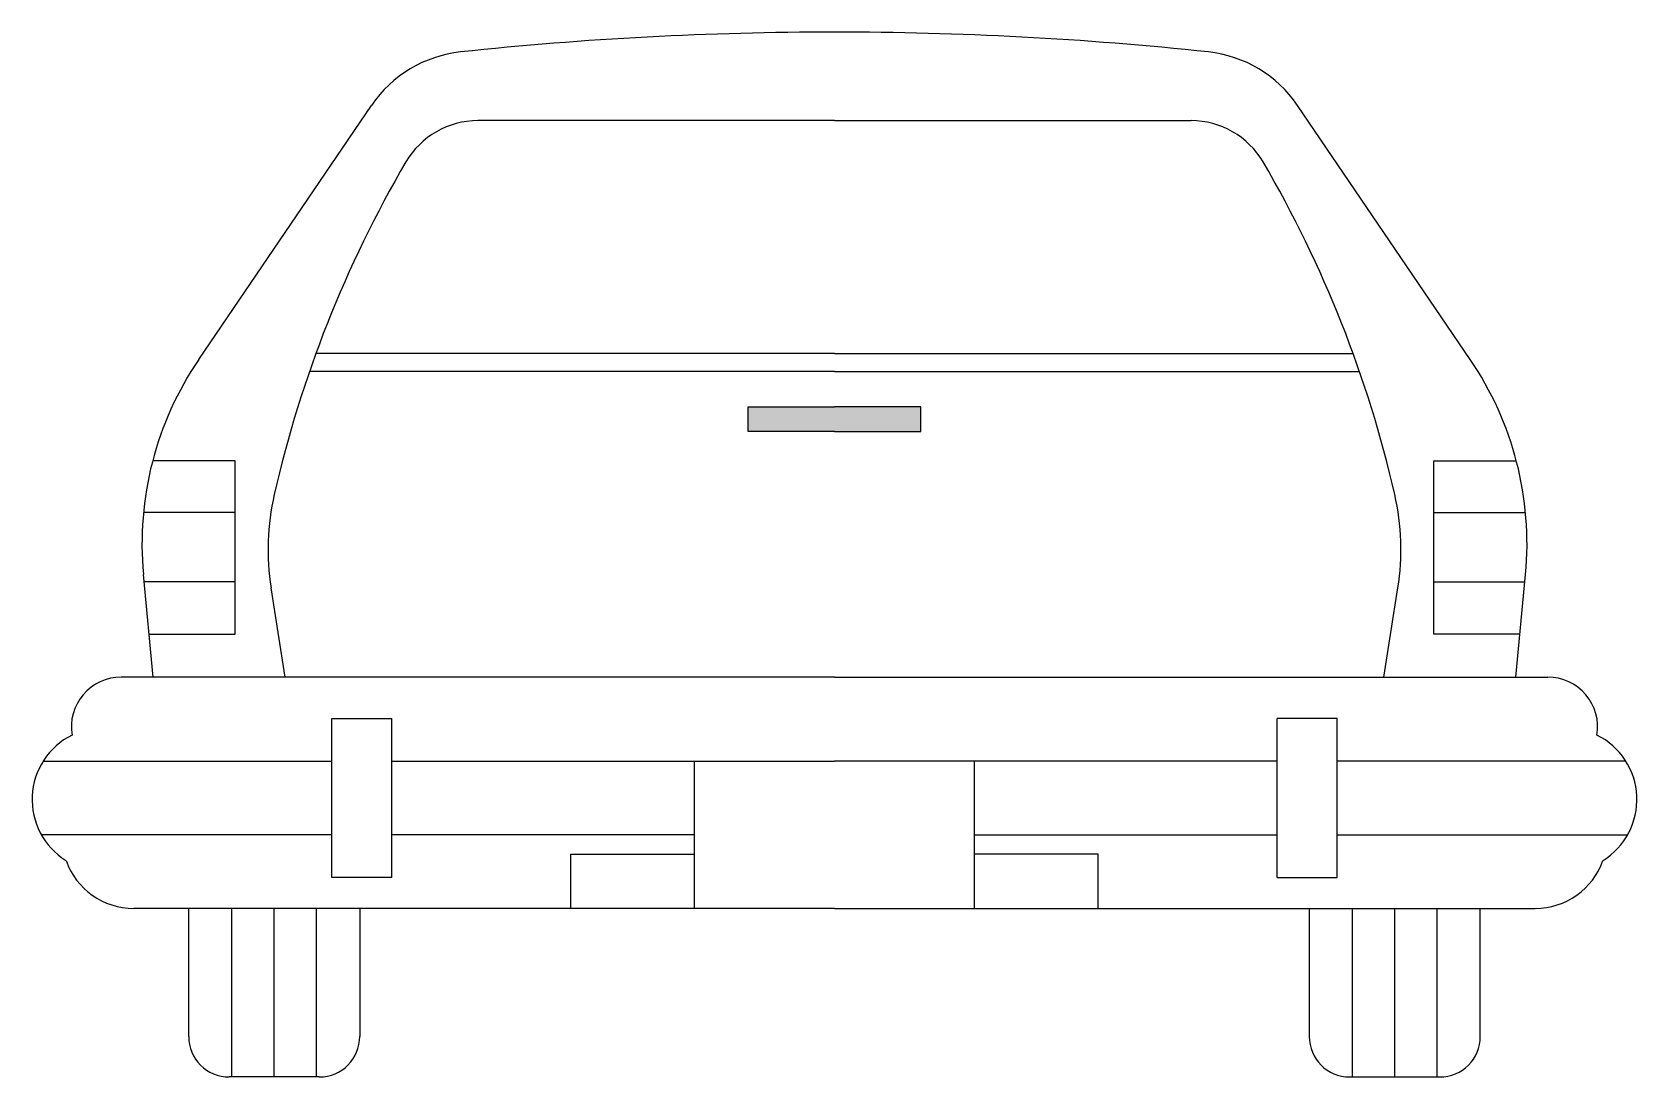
# Model space of a CAD drawing. Extents: x -38.1 to 38.1, y 0 to 49.6.
import ezdxf

# ---------------------------------------------------------------- set-up
doc = ezdxf.new("R2010")
doc.units = 0
doc.layers.add('LAYER01', color=7, linetype='CONTINUOUS')

msp = doc.modelspace()

# ---------------------------------------------------------------- linework, layer by layer
at = {"layer": 'LAYER01', "color": 7, "linetype": 'CONTINUOUS'}
for p, q in [((-30.164, 34.052), (-21.964, 46.12)), ((30.164, 34.052), (21.965, 46.12)), ((0, 45.395), (-16.919, 45.395)), ((0, 45.395), (16.919, 45.395)), ((0, 34.341), (-24.605, 34.341)), ((0, 34.341), (24.605, 34.341)), ((0, 33.48), (-24.911, 33.48)), ((0, 33.48), (24.911, 33.48)), ((-4.093, 31.813), (0, 31.813)), ((-4.093, 30.64), (-4.093, 31.813)), ((4.093, 31.813), (0, 31.813)), ((4.093, 30.64), (4.093, 31.813)), ((0, 30.64), (-4.093, 30.64)), ((0, 30.64), (4.093, 30.64)), ((-28.438, 29.24), (-32.349, 29.24)), ((-28.438, 21.023), (-28.438, 29.24)), ((28.438, 29.24), (32.349, 29.24)), ((28.438, 21.023), (28.438, 29.24)), ((-28.438, 26.786), (-32.785, 26.786)), ((28.438, 26.786), (32.785, 26.786)), ((-32.333, 18.983), (-32.788, 23.856)), ((32.333, 18.983), (32.788, 23.856)), ((-28.438, 23.506), (-32.755, 23.506)), ((-26.062, 18.983), (-26.729, 23.211)), ((26.062, 18.983), (26.729, 23.211)), ((28.438, 23.506), (32.755, 23.506)), ((-32.524, 21.023), (-28.438, 21.023)), ((32.524, 21.023), (28.438, 21.023)), ((0, 18.983), (-33.843, 18.983)), ((0, 18.983), (33.843, 18.983)), ((-23.855, 17.013), (-21.003, 17.013)), ((-23.855, 9.472), (-23.855, 17.013)), ((-21.003, 9.472), (-21.003, 17.013)), ((21.003, 9.472), (21.003, 17.013)), ((23.855, 17.013), (21.003, 17.013)), ((23.855, 9.472), (23.855, 17.013)), ((-37.543, 14.991), (-23.855, 14.991)), ((-21.003, 14.991), (0, 14.991)), ((-6.637, 7.999), (-6.637, 14.991)), ((21.003, 14.991), (0, 14.991)), ((6.637, 7.999), (6.637, 14.991)), ((37.544, 14.991), (23.855, 14.991)), ((-23.855, 11.495), (-37.629, 11.495)), ((-6.637, 11.495), (-21.003, 11.495)), ((6.637, 11.495), (21.003, 11.495)), ((23.855, 11.495), (37.629, 11.495)), ((-12.502, 7.999), (-12.502, 10.581)), ((-12.502, 10.581), (-6.637, 10.581)), ((12.502, 10.581), (6.637, 10.581)), ((12.502, 7.999), (12.502, 10.581)), ((-21.003, 9.472), (-23.855, 9.472)), ((21.003, 9.472), (23.855, 9.472)), ((0, 7.999), (-33.249, 7.999)), ((-30.639, 1.921), (-30.639, 7.999)), ((-28.589, 0), (-28.589, 7.999)), ((-26.58, 0), (-26.58, 7.999)), ((-24.571, 0), (-24.571, 7.999)), ((-22.521, 7.999), (-22.521, 1.921)), ((0, 7.999), (33.249, 7.999)), ((22.521, 7.999), (22.521, 1.921)), ((24.571, 0), (24.571, 7.999)), ((26.58, 0), (26.58, 7.999)), ((28.589, 0), (28.589, 7.999)), ((30.639, 1.921), (30.639, 7.999)), ((-24.442, 0), (-28.718, 0)), ((24.442, 0), (28.718, 0))]:
    msp.add_line(p, q, dxfattribs=at)
for centre, radius, start, end in [((0, -117.498), 167.097, 90, 96.09321), ((0, -117.498), 167.097, 83.90679, 90), ((-17.114, 42.825), 5.864, 96.09321, 145.80644), ((17.114, 42.825), 5.864, 34.19356, 83.90679), ((-16.919, 41.441), 3.954, 90, 149.67474), ((16.919, 41.441), 3.954, 30.32526, 90), ((27.881, 15.235), 55.856, 149.67474, 167.1632), ((-27.881, 15.235), 55.856, 12.83681, 30.32526), ((-17.287, 25.303), 15.569, 145.80644, 185.33031), ((17.287, 25.303), 15.569, 354.66968, 34.19356), ((-15.138, 25.038), 11.734, 167.1632, 188.95747), ((15.138, 25.038), 11.734, 351.04254, 12.83681), ((-33.843, 16.617), 2.365, 90, 189.52144), ((33.843, 16.617), 2.365, 350.47856, 90), ((-34.659, 13.171), 3.411, 116.4044, 238.10671), ((34.659, 13.171), 3.411, 301.8933, 63.5956), ((-33.249, 11.403), 3.404, 199.35067, 270), ((33.249, 11.403), 3.404, 270, 340.64932), ((-28.718, 1.921), 1.921, 180.00001, 270), ((-24.442, 1.921), 1.921, 270, 0), ((24.442, 1.921), 1.921, 180.00001, 270), ((28.718, 1.921), 1.921, 270, 0)]:
    msp.add_arc(centre, radius, start, end, dxfattribs=at)
for points in [[(0, 30.64), (0, 31.813), (-4.093, 30.64), (-4.093, 31.813)], [(0, 30.64), (0, 31.813), (4.093, 30.64), (4.093, 31.813)]]:
    msp.add_solid(points, dxfattribs=at)

doc.saveas('drawing.dxf')
